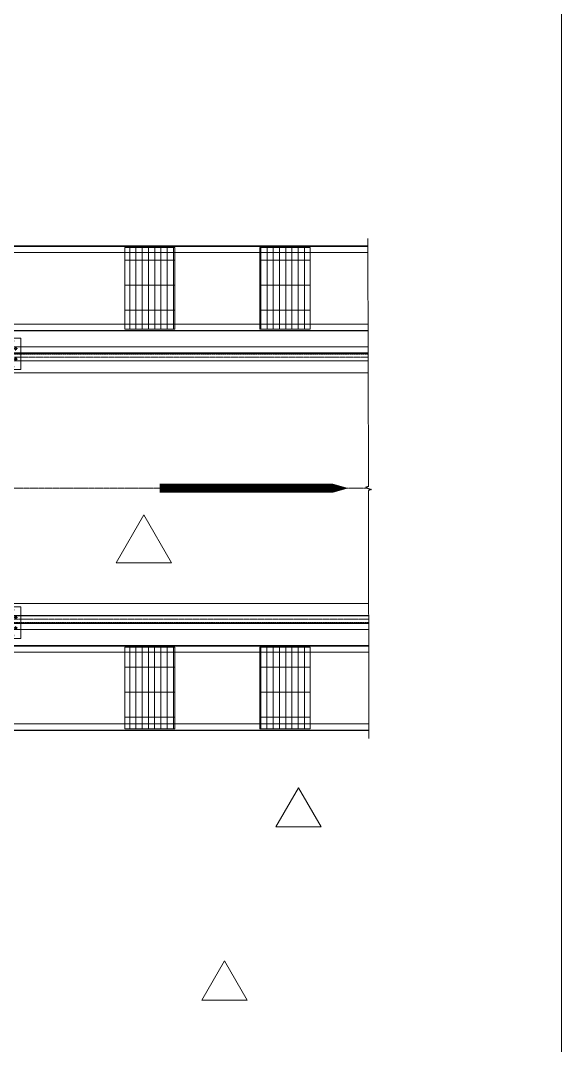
# Model space of a CAD drawing. Header units: inches. Extents: x 209270 to 234360, y -180214 to -150194.
# Drawn here: x 229199 to 234360, y -166879 to -157102 of the extents above; entities that cross this region are included whole.
import ezdxf

# ---------------------------------------------------------------- set-up
doc = ezdxf.new("R2010")
doc.units = ezdxf.units.IN
doc.header["$LTSCALE"] = 10
doc.header["$MEASUREMENT"] = 0
doc.linetypes.add('CENTER', pattern=[2, 1.25, -0.25, 0.25, -0.25])
doc.linetypes.add('HIDDEN', pattern=[0.375, 0.25, -0.125])
doc.layers.get('0').update_dxf_attribs({"color": 1})
for name, color, linetype, lineweight in [('All Bought', 1, 'Continuous', 9), ('AM_VIEWS', 1, 'Continuous', 0), ('Belt', 1, 'Continuous', 9), ('CEN', 1, 'CENTER', 9), ('DIM', 1, 'Continuous', 13), ('HIDDEN', 1, 'HIDDEN', 9), ('MAIN OBJECT', 1, 'Continuous', 18), ('OBJECT', 1, 'Continuous', 18), ('REV-C', 1, 'Continuous', 18), ('REV-F', 1, 'Continuous', 9)]:
    doc.layers.add(name, color=color, linetype=linetype, lineweight=lineweight)

# ---------------------------------------------------------------- blocks, each defined once
blk = doc.blocks.new('A$C89229f85')
at = {"layer": 'DIM'}
blk.add_lwpolyline([(0, 0, 0, 312, 0), (-542, 0, 125, 125, 0), (-2573, 0, 125, 125, 0)], format="xyseb", dxfattribs=at)
blk = doc.blocks.new('A$Caba30c88')
at = {"layer": 'CEN'}
for p, q in [((0, 186.6), (0, -186.6)), ((175, 0), (-175, 0)), ((-70.2, 50), (-109.8, 50)), ((-90, 69.8), (-90, 30.2)), ((70.2, 50), (109.8, 50)), ((90, 69.8), (90, 30.2)), ((-70.2, -50), (-109.8, -50)), ((-90, -69.8), (-90, -30.2)), ((70.2, -50), (109.8, -50)), ((90, -69.8), (90, -30.2))]:
    blk.add_line(p, q, dxfattribs=at)
blk.add_circle((0, 0), 5, dxfattribs=at)
at = {"layer": 'OBJECT'}
blk.add_lwpolyline([(140, 150), (140, -150), (-140, -150), (-140, 150)], close=True, dxfattribs=at)
blk.add_lwpolyline([(3.2, 109.1), (3.2, -109.1, 0.414214), (11.2, -117.1), (73.2, -117.1), (73.2, -117.1), (73.2, -128), (-73.2, -128), (-73.2, -117.1), (-11.1, -117.1, 0.414214), (-3.1, -109.1), (-3.1, 109.1, 0.414214), (-11.1, 117.1), (-73.2, 117.1), (-73.2, 128), (73.2, 128), (73.2, 117.1), (11.2, 117.1, 0.414214)], format="xyb", close=True, dxfattribs=at)
for centre in [(-90, 50), (90, 50), (-90, -50), (90, -50)]:
    blk.add_circle(centre, 11, dxfattribs=at)
blk = doc.blocks.new('A$Cdc69ee36')
h = blk.add_hatch()
h.set_pattern_fill('GRATE', color=256, scale=75, angle=89.99999)
h.set_pattern_definition([(89.999995, (-345791.23, -616422.02), (-59.53125, 5.6e-06), []), (179.999995, (-345791.23, -616422.02), (-2e-05, -238.125), [])])
h.paths.add_polyline_path([(-479.1, -1), (0, -1), (0, 779), (-479.1, 779)])
blk.add_lwpolyline([(-479.1, -1), (0, -1), (0, 779), (-479.1, 779)], close=True)
blk = doc.blocks.new('A$Ca106b763')
at = {"layer": 'REV-C'}
blk.add_lwpolyline([(0, 373.2), (-215.5, 0), (215.5, 0)], close=True, dxfattribs=at)
blk = doc.blocks.new('A$Cdd6af47b')
at = {"layer": 'REV-F'}
blk.add_lwpolyline([(-263.9, 457), (-527.7, 0), (0, 0)], close=True, dxfattribs=at)

msp = doc.modelspace()

# ---------------------------------------------------------------- linework, layer by layer
for p, q in [((232517.5, -161547.9, 8677319974), (232491.8, -161557.4, 8677319974)), ((232491.8, -161557.4, 8677319974), (232543.3, -161576, 8677319974)), ((232543.3, -161576, 8677319974), (232517.6, -161585.4, 8677319974))]:
    msp.add_line(p, q)
at = {"layer": 'AM_VIEWS'}
msp.add_lwpolyline([(209270.3, -150194), (234359.8, -150194), (234359.8, -180214.3), (209270.3, -180214.3)], close=True, dxfattribs=at)
at = {"layer": 'Belt'}
for p, q in [((232515.7, -160463.7, 0), (219599.9, -160463.7, 0)), ((232519.4, -162663.7, 0), (219599.9, -162663.7, 0))]:
    msp.add_line(p, q, dxfattribs=at)
at = {"layer": 'CEN'}
for p, q in [((232515.4, -160313.7), (221148.1, -160313.7)), ((228886.8, -160281.2), (232515.4, -160281.2)), ((228886.8, -160281.2), (232515.4, -160281.2)), ((232515.4, -160281.2), (229065, -160281.2)), ((220011.9, -161563.7), (232509.3, -161563.7)), ((232519.7, -162813.7), (221148.1, -162813.7)), ((228886.8, -162846.2), (232519.8, -162846.2)), ((228886.8, -162846.2), (232519.8, -162846.2)), ((232519.8, -162846.2), (229065, -162846.2))]:
    msp.add_line(p, q, dxfattribs=at)
at = {"layer": 'HIDDEN'}
for p, q in [((232515.4, -160279.8, 7050750846.7), (221148.1, -160279.8, 7050750846.7)), ((232515.4, -160278.3, 8571922964.3), (229065, -160278.3, 8676235979.2)), ((232515.4, -160284, 8571922669.8), (229065, -160284, 8676235979.2)), ((232519.8, -162847.6, 7050750846.7), (221148.1, -162847.6, 7050750846.7)), ((232519.8, -162843.3, 8564264015.9), (229065, -162843.3, 8676235979.2)), ((232519.8, -162849, 8564263700.2), (229065, -162849, 8676235979.2))]:
    msp.add_line(p, q, dxfattribs=at)
at = {"layer": 'MAIN OBJECT'}
for p, q in [((232513.6, -159251.4), (228511.9, -159251.4, 0.8)), ((232513.6, -159257.4), (228511.9, -159257.4, 0.8)), ((232513.7, -159316.4), (228511.9, -159316.4, 0.8)), ((232514.9, -159999.2), (228511.9, -159999.2, 0.8)), ((232515, -160058.2), (228511.9, -160058.2, 0.8)), ((232515, -160063.7), (228511.9, -160063.7, 0.8)), ((232515.3, -160214.6), (229065, -160214.6)), ((232515.4, -160273.7), (221148.1, -160273.7)), ((232515.5, -160348.7), (221148.1, -160348.7)), ((232515.5, -160347.8), (229065, -160347.8)), ((232519.6, -162778.7), (221148.1, -162778.7)), ((232519.6, -162779.6), (229065, -162779.6)), ((232519.8, -162853.7), (221148.1, -162853.7)), ((232519.9, -162912.8), (229065, -162912.8)), ((232520.1, -163063.7), (228511.9, -163063.7, 0.8)), ((232520.1, -163069.2), (228511.9, -163069.2, 0.8)), ((232520.2, -163128.2), (228511.9, -163128.2, 0.8)), ((232521.4, -163811), (228511.9, -163811, 0.8)), ((232521.5, -163870), (228511.9, -163870, 0.8)), ((232521.5, -163876), (228511.9, -163876, 0.8))]:
    msp.add_line(p, q, dxfattribs=at)
at = {"layer": 'MAIN OBJECT', "linetype": 'Continuous'}
for points, elevation in [([(232513.5, -159182.4), (232517.5, -161547.9)], 8681001246.1), ([(232517.6, -161585.4), (232521.6, -163951)], 8677319974)]:
    msp.add_lwpolyline(points, dxfattribs=dict(at, elevation=elevation))

# ---------------------------------------------------------------- block references
at = {"xscale": 0.7000000000000001, "yscale": 0.7000000000000001, "zscale": 0.7000000000000001}
msp.add_blockref('A$C89229f85', (232326.7, -161563.7), dxfattribs=at)
at = {"layer": 'All Bought', "rotation": 180}
for p in [(230193.4, -159268.8, 293016688.1), (231482.4, -159268.8, 293016688.1)]:
    msp.add_blockref('A$Cdc69ee36', p, dxfattribs=at)
at = {"layer": 'All Bought', "xscale": -1}
for p in [(230193.4, -163858.6, 293016688.1), (231482.4, -163858.6, 293016688.1)]:
    msp.add_blockref('A$Cdc69ee36', p, dxfattribs=at)
at = {"layer": 'DIM', "xscale": -1}
msp.add_blockref('A$Caba30c88', (229061.9, -160281.2, 8676235979.2), dxfattribs=at)
at = {"layer": 'DIM', "rotation": 180}
msp.add_blockref('A$Caba30c88', (229061.9, -162846.2, 8676235979.2), dxfattribs=at)
at = {"layer": 'REV-C'}
for p in [(231850.9, -164793.9, -4.7), (231144.6, -166446.2, -4.7)]:
    msp.add_blockref('A$Ca106b763', p, dxfattribs=at)
at = {"layer": 'REV-F'}
msp.add_blockref('A$Cdd6af47b', (230639.4, -162274.1, 0), dxfattribs=at)

doc.saveas('drawing.dxf')
